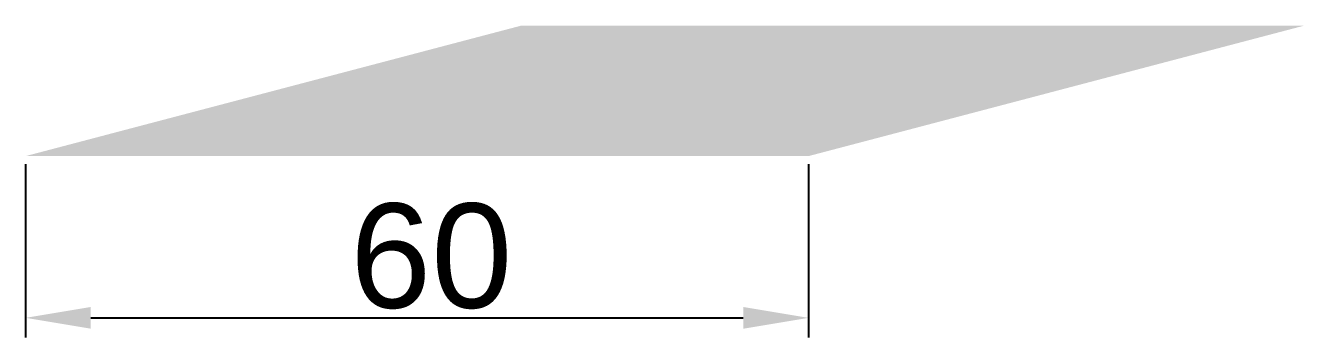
# Model space of a CAD drawing. Header units: millimetres. Extents: x 6614975 to 6624097, y 8742145 to 8746891.
# Drawn here: x 6616644.3 to 6616742.3, y 8746377.6 to 8746401.5 of the extents above; entities that cross this region are included whole.
import ezdxf

# ---------------------------------------------------------------- set-up
doc = ezdxf.new("R2010")
doc.units = ezdxf.units.MM
doc.styles.get("Standard").update_dxf_attribs({"font": 'arial.ttf'})
doc.dimstyles.new('ISO-25', dxfattribs={"dimtxt": 8, "dimasz": 5, "dimexe": 1.5, "dimexo": 0.625, "dimtad": 1, "dimtxsty": 'Standard', "dimcen": 2.5, "dimclrd": 1, "dimclre": 1, "dimclrt": 143, "dimadec": 0, "dimazin": 0, "dimtfac": 1, "dimtmove": 0, "dimatfit": 3, "dimfxl": 1, "dimarcsym": 0})

# ---------------------------------------------------------------- blocks, each defined once
blk = doc.blocks.new('*D257')
at = {"color": 1, "lineweight": -2, "transparency": 16777216}
for p, q in [((6616644.27, 8746390.857), (6616644.27, 8746377.59)), ((6616704.27, 8746390.856), (6616704.27, 8746377.59))]:
    blk.add_line(p, q, dxfattribs=at)
at = {"color": 1, "linetype": 'Continuous', "lineweight": -2, "transparency": 16777216}
blk.add_line((6616649.27, 8746379.09), (6616699.27, 8746379.09), dxfattribs=at)
at = {"color": 1, "transparency": 16777216}
for points in [[(6616649.27, 8746379.923), (6616649.27, 8746378.257), (6616644.27, 8746379.09)], [(6616699.27, 8746379.923), (6616699.27, 8746378.257), (6616704.27, 8746379.09)]]:
    blk.add_solid(points, dxfattribs=at)
at = {"layer": 'Defpoints', "color": 0, "transparency": 16777216}
for p in [(6616644.27, 8746391.482), (6616704.27, 8746391.481), (6616704.27, 8746379.09)]:
    blk.add_point(p, dxfattribs=at)
at = {"color": 143, "transparency": 16777216, "insert": (6616675.358, 8746383.8), "char_height": 8, "attachment_point": 5}
blk.add_mtext('60', dxfattribs=at)

msp = doc.modelspace()

# ---------------------------------------------------------------- hatches: boundary and pattern name
h = msp.add_hatch(color=8)
h.dxf.hatch_style = 1
h.paths.add_polyline_path([(6616742.27, 8746401.482), (6616682.27, 8746401.482), (6616644.27, 8746391.482), (6616704.27, 8746391.482)])

# ---------------------------------------------------------------- dimensions: what is measured, and where the dimension line sits
at = {"color": 7, "true_color": 0xffffff}
dim = msp.add_linear_dim(base=(6616704.27, 8746379.09), p1=(6616644.27, 8746391.482), p2=(6616704.27, 8746391.481), dimstyle='ISO-25', dxfattribs=at)
dim.commit()
dim.dimension.update_dxf_attribs({"geometry": '*D257', "text_midpoint": (6616675.358, 8746379.09), "dimtype": 160})

doc.saveas('drawing.dxf')
